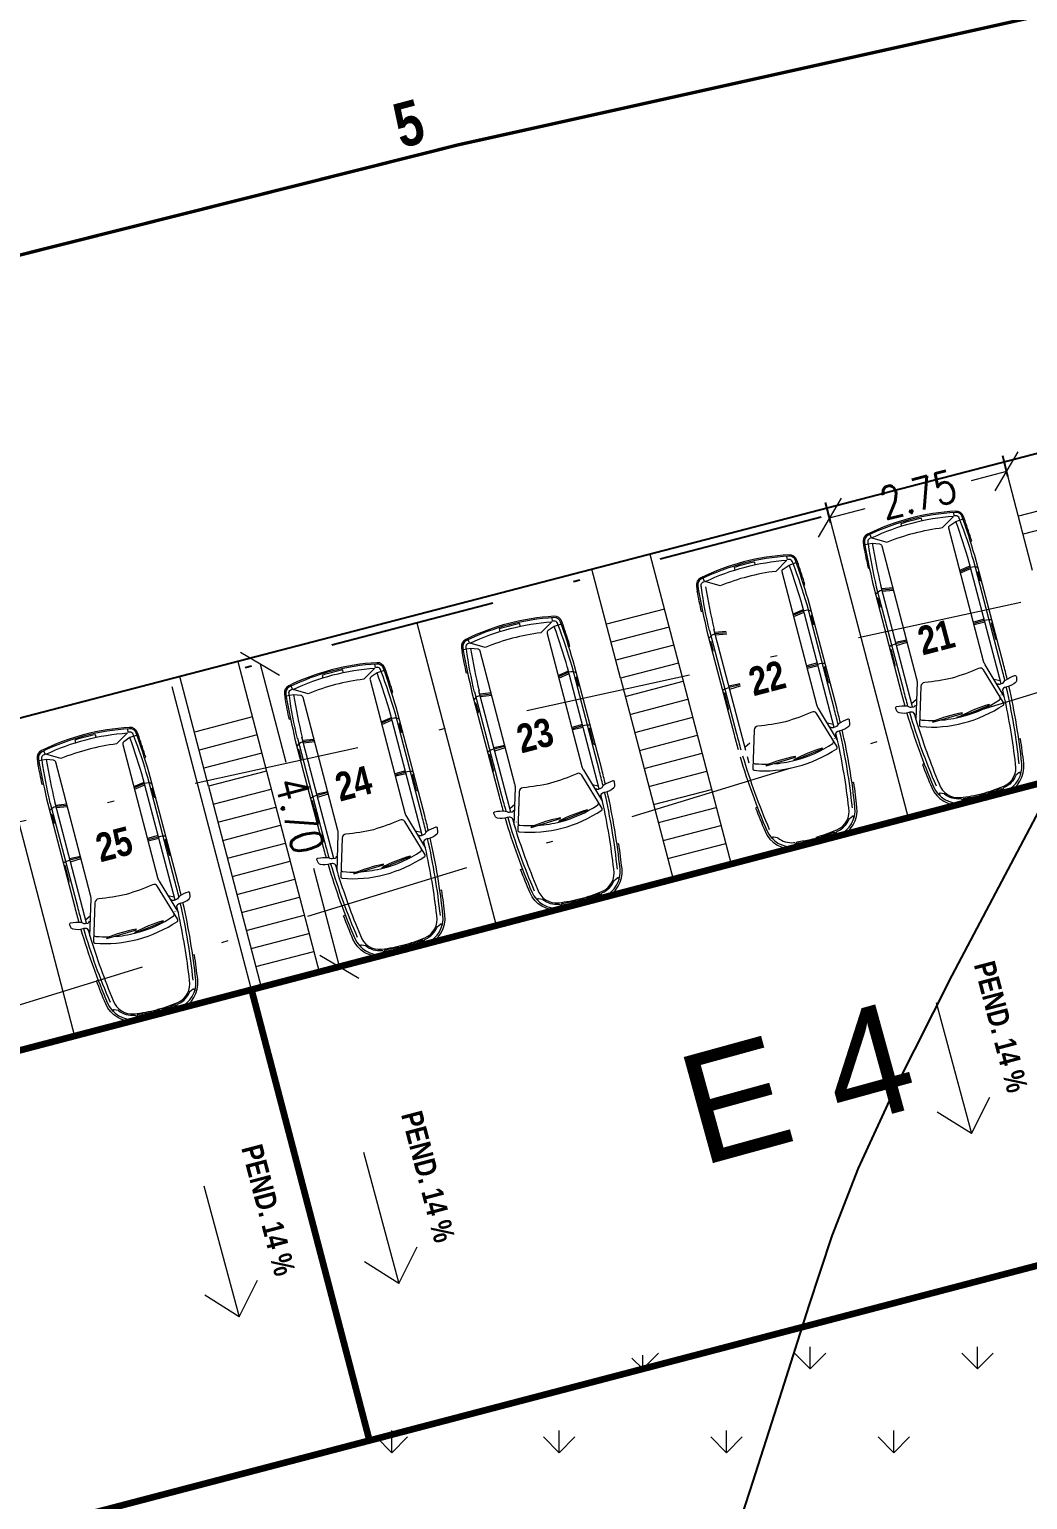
# Model space of a CAD drawing. Header units: metres. Extents: x -899 to -730, y -240 to 6.
# Drawn here: x -829.09 to -814.09, y -170.43 to -148.35 of the extents above; entities that cross this region are included whole.
import ezdxf

# ---------------------------------------------------------------- set-up
doc = ezdxf.new("R2010")
doc.units = ezdxf.units.M
doc.header["$LTSCALE"] = 5
doc.header["$MEASUREMENT"] = 0
doc.linetypes.add('DASHDOT', pattern=[1, 0.5, -0.25, 0, -0.25])
doc.linetypes.add('HIDDEN', pattern=[0.375, 0.25, -0.125])
doc.layers.get('0').update_dxf_attribs({"color": 30})
for name, color, linetype, lineweight in [('A-ANNO-TEXT', 3, 'Continuous', 18), ('A-AREA-PATT', 8, 'Continuous', 18), ('A-FLOR-OVHD', 3, 'HIDDEN', 18), ('U-ANNO-NOTE', 7, 'Continuous', 35), ('U-PARK-MNR', 255, 'Continuous', 13)]:
    doc.layers.add(name, color=color, linetype=linetype, lineweight=lineweight)
doc.layers.add('U-ANNO-DIMS', color=210, linetype='Continuous', lineweight=18, plot=False)
for name, color, linetype in [('U-BLDG', 7, 'Continuous'), ('U-GREN', 60, 'Continuous'), ('U-PROP', 1, 'Continuous'), ('U-STRT', 4, 'Continuous'), ('U-TOPO-CURV', 8, 'Continuous')]:
    doc.layers.add(name, color=color, linetype=linetype)
doc.styles.add('E-ARIAL', font='arial.ttf')
doc.styles.add('E-ROMANS', font='romans.shx', dxfattribs={"width": 0.8})
doc.dimstyles.new('E-0200_TICK_24', dxfattribs={"dimscale": 0.001, "dimtxt": 480, "dimasz": 480, "dimexe": 240, "dimexo": 120, "dimgap": 240, "dimtad": 0, "dimzin": 0, "dimdsep": 46, "dimtxsty": 'E-ROMANS', "dimblk": 'OBLIQUE', "dimcen": 240, "dimclrd": 256, "dimclre": 256, "dimclrt": 256, "dimadec": 0, "dimazin": 0, "dimtfac": 1, "dimtmove": 1, "dimatfit": 3, "dimldrblk": 'OPEN90', "dimfxl": 1, "dimtfill": 1, "dimtolj": 1, "dimtzin": 0, "dimlwd": -1, "dimarcsym": 0})

# ---------------------------------------------------------------- blocks, each defined once
blk = doc.blocks.new('_Oblique')
at = {"color": 0, "linetype": 'ByBlock', "lineweight": -2}
blk.add_line((-0.5, -0.5), (0.5, 0.5), dxfattribs=at)
blk = doc.blocks.new('*D374')
at = {"layer": 'U-ANNO-DIMS', "linetype": 'DASHDOT', "lineweight": -2, "transparency": 16777216}
for p, q in [((-814.381, -155.061), (-814.461, -154.754)), ((-817.041, -155.757), (-817.122, -155.451))]:
    blk.add_line(p, q, dxfattribs=at)
at = {"layer": 'U-ANNO-DIMS', "transparency": 16777216}
for p, q in [((-814.401, -154.986), (-814.932, -155.126)), ((-817.061, -155.683), (-816.529, -155.544))]:
    blk.add_line(p, q, dxfattribs=at)
at = {"layer": 'U-ANNO-DIMS', "linetype": 'DASHDOT', "transparency": 16777216, "xscale": 0.48, "yscale": 0.48, "zscale": 0.48}
for p, rotation in [((-814.401, -154.986), 14.6711937778984), ((-817.061, -155.683), 194.6711937778984)]:
    blk.add_blockref('_Oblique', p, dxfattribs=dict(at, rotation=rotation))
at = {"layer": 'U-ANNO-DIMS', "linetype": 'DASHDOT', "transparency": 16777216, "insert": (-815.731, -155.335), "char_height": 0.48, "attachment_point": 5, "rotation": 14.6712, "style": 'E-ROMANS', "bg_fill": 3, "box_fill_scale": 1.25, "bg_fill_color": 256, "bg_fill_true_color": 13158600, "bg_fill_transparency": 0}
blk.add_mtext('\\A1;2.75', dxfattribs=at)
blk = doc.blocks.new('_Open90')
at = {"color": 0, "linetype": 'ByBlock', "lineweight": -2}
for p, q in [((-0.5, 0.5), (0, 0)), ((0, 0), (-1, 0)), ((0, 0), (-0.5, -0.5))]:
    blk.add_line(p, q, dxfattribs=at)
blk = doc.blocks.new('*D419')
at = {"layer": 'U-ANNO-DIMS', "linetype": 'DASHDOT', "lineweight": -2, "transparency": 16777216}
for p, q in [((-817.188, -155.671), (-825.851, -157.939)), ((-815.998, -160.218), (-824.66, -162.486))]:
    blk.add_line(p, q, dxfattribs=at)
at = {"layer": 'U-ANNO-DIMS', "transparency": 16777216}
for p, q in [((-825.619, -157.879), (-825.232, -159.354)), ((-824.428, -162.425), (-824.814, -160.95))]:
    blk.add_line(p, q, dxfattribs=at)
at = {"layer": 'U-ANNO-DIMS', "linetype": 'DASHDOT', "transparency": 16777216, "xscale": 0.48, "yscale": 0.48, "zscale": 0.48}
for p, rotation in [((-825.619, -157.879), 104.6711937778915), ((-824.428, -162.425), 284.6711937778915)]:
    blk.add_blockref('_Oblique', p, dxfattribs=dict(at, rotation=rotation))
at = {"layer": 'U-ANNO-DIMS', "linetype": 'DASHDOT', "transparency": 16777216, "insert": (-825.023, -160.152), "char_height": 0.48, "attachment_point": 5, "rotation": 284.6712, "style": 'E-ROMANS', "bg_fill": 3, "box_fill_scale": 1.25, "bg_fill_color": 256, "bg_fill_true_color": 13158600, "bg_fill_transparency": 0}
blk.add_mtext('\\A1;4.70', dxfattribs=at)

msp = doc.modelspace()

# ---------------------------------------------------------------- linework, layer by layer
at = {"layer": 'A-ANNO-TEXT', "linetype": 'DASHDOT'}
for p, q in [((-815.459, -162.963, 8.83), (-814.927, -164.932, 8.83)), ((-814.927, -164.932, 8.83), (-814.653, -164.384, 8.83)), ((-814.927, -164.932, 8.83), (-815.443, -164.61, 8.83)), ((-824.066, -165.214, 8.83), (-823.534, -167.183, 8.83)), ((-826.467, -165.716, 8.83), (-825.934, -167.685, 8.83)), ((-823.534, -167.183, 8.83), (-823.259, -166.634, 8.83)), ((-823.534, -167.183, 8.83), (-824.05, -166.86, 8.83)), ((-825.934, -167.685, 8.83), (-825.66, -167.136, 8.83)), ((-825.934, -167.685, 8.83), (-826.451, -167.362, 8.83))]:
    msp.add_line(p, q, dxfattribs=at)
at = {"layer": 'U-ANNO-NOTE'}
msp.add_point((-822.652, -150.083, 8.83), dxfattribs=at)
at = {"layer": 'U-BLDG', "const_width": 0.1, "elevation": 8.83}
msp.add_lwpolyline([(-825.748, -162.771), (-823.976, -169.543), (-842.694, -174.443), (-844.467, -167.672)], close=True, dxfattribs=at)
at = {"layer": 'U-PARK-MNR'}
msp.add_line((-826.394, -159.715, 8.83), (-826.825, -158.067, 8.83), dxfattribs=at)
at = {"layer": 'U-PARK-MNR', "elevation": 8.83}
for points in [[(-814.486, -158.175), (-814.963, -156.353)], [(-815.105, -156.47), (-814.949, -156.404)], [(-815.095, -156.509), (-814.939, -156.443)], [(-814.739, -157.205), (-814.9, -157.252)], [(-814.727, -157.252), (-814.89, -157.289)], [(-814.593, -158.106), (-814.498, -158.127)], [(-829.6, -158.921), (-828.409, -163.468)], [(-827.517, -159.72), (-827.361, -159.654)], [(-826.898, -161.425), (-827.375, -159.602)], [(-827.507, -159.759), (-827.351, -159.693)], [(-828.228, -161.773), (-828.705, -159.95)], [(-828.524, -159.983), (-828.692, -160.002)], [(-828.514, -160.022), (-828.682, -160.041)], [(-827.151, -160.455), (-827.312, -160.502)], [(-827.139, -160.501), (-827.302, -160.539)], [(-828.482, -160.803), (-828.319, -160.765)], [(-828.47, -160.85), (-828.309, -160.803)], [(-827.005, -161.356), (-826.91, -161.377)], [(-828.168, -161.66), (-828.241, -161.725)]]:
    msp.add_lwpolyline(points, dxfattribs=at)
for points in [[(-814.428, -158.127, 0.004782), (-814.488, -157.891), (-814.895, -156.335)], [(-815.1, -156.49), (-814.944, -156.424, -0.193782), (-814.828, -156.432)], [(-814.776, -156.631), (-814.781, -156.632, -0.414214), (-814.8, -156.621), (-814.83, -156.505, -0.414214), (-814.819, -156.487), (-814.814, -156.486)], [(-814.623, -157.216, 0.092017), (-814.733, -157.228), (-814.895, -157.271)], [(-814.613, -157.255), (-814.618, -157.256, 0.414214), (-814.629, -157.275), (-814.571, -157.496, 0.414214), (-814.552, -157.507), (-814.547, -157.506)], [(-815.048, -158.765, 0.081313), (-814.449, -158.495, 0.39897), (-814.444, -158.468), (-814.747, -157.969, 0.386285), (-814.824, -157.946, -0.028833), (-815.218, -158.091, -0.028833), (-815.633, -158.158, 0.386285), (-815.689, -158.216), (-815.709, -158.799, 0.39897), (-815.691, -158.82, 0.085834), (-815.048, -158.765)], [(-814.54, -158.167, 0.386037), (-814.502, -158.182), (-814.465, -158.167, 0.20076), (-814.437, -158.141, -0.179061), (-814.418, -158.12, -0.077882), (-814.281, -158.053, -0.474401), (-814.255, -158.071), (-814.251, -158.114, -0.230944), (-814.266, -158.155, -0.148415), (-814.399, -158.221, 0.073812), (-814.427, -158.231), (-814.434, -158.234, 0.346455), (-814.46, -158.29, -0.000174), (-814.457, -158.305)], [(-814.765, -159.823, 0.035364), (-814.446, -159.714, 0.355184), (-814.267, -159.381, 0.024392), (-814.436, -158.366), (-814.461, -158.27)], [(-814.214, -159.381, 0.030527), (-814.406, -158.223)], [(-815.073, -158.669, 0.086771), (-814.509, -158.415, 0.399668), (-814.501, -158.374)], [(-814.483, -158.345, 0.000015), (-814.483, -158.344)], [(-815.735, -158.672, 0.000015), (-815.735, -158.673)], [(-815.705, -158.69, 0.399668), (-815.678, -158.721, 0.029207), (-815.469, -158.726)], [(-815.41, -158.723, 0.047678), (-815.073, -158.668)], [(-827.437, -158.979), (-827.461, -158.911, 0.33391), (-827.581, -158.831, 0.049233), (-828.259, -158.939, 0.049233), (-828.903, -159.178, 0.33391), (-828.969, -159.306), (-828.957, -159.377)], [(-826.805, -161.353, 0.004497), (-826.861, -161.13), (-827.269, -159.574, 0.008757), (-827.456, -158.985), (-827.48, -158.918, 0.33391), (-827.58, -158.851, 0.049233), (-828.254, -158.959, 0.049233), (-828.894, -159.196, 0.33391), (-828.949, -159.303), (-828.937, -159.373, 0.008757), (-828.811, -159.978), (-828.404, -161.534, 0.004497), (-828.344, -161.756)], [(-828.084, -158.98), (-828.093, -158.941, 0.011619), (-828.249, -158.978, 0.011619), (-828.403, -159.022), (-828.391, -159.06)], [(-827.469, -158.948), (-827.575, -158.985), (-827.665, -159.046, 0.318175), (-827.682, -159.09), (-827.159, -161.087, 0.07261), (-827.136, -161.14), (-826.848, -161.615), (-826.873, -161.519)], [(-827.307, -159.586, 0.024357), (-827.516, -158.964, 0.000346), (-827.526, -158.936, 0.337483), (-827.577, -158.903, 0.001846), (-827.602, -158.905), (-827.608, -158.856)], [(-827.374, -159.605, 0.013486), (-827.575, -158.985)], [(-827.357, -159.286), (-827.338, -159.28, 0.004489), (-827.437, -158.979)], [(-814.737, -159.929, 0.035089), (-814.406, -159.817, 0.333012), (-814.144, -159.372, 0.008677), (-814.193, -159.001), (-814.226, -159.006)], [(-828.772, -159.969, -0.024357), (-828.895, -159.325, -0.000346), (-828.9, -159.296, -0.337483), (-828.872, -159.242, -0.001846), (-828.849, -159.231), (-828.867, -159.185)], [(-828.875, -159.684), (-828.895, -159.688, -0.004489), (-828.957, -159.377)], [(-828.203, -161.868), (-828.178, -161.964), (-828.159, -161.408, 0.07261), (-828.166, -161.351), (-828.689, -159.353, 0.318175), (-828.724, -159.324), (-828.833, -159.315), (-828.944, -159.334)], [(-828.833, -159.315, 0.013486), (-828.704, -159.954)], [(-815.636, -159.375), (-815.667, -159.387, 0.008677), (-815.527, -159.734, 0.333012), (-815.081, -159.994, 0.035089), (-814.737, -159.929)], [(-827.24, -159.682, 0.193782), (-827.356, -159.673), (-827.512, -159.739)], [(-826.84, -161.377, 0.004782), (-826.9, -161.14), (-827.307, -159.584)], [(-814.189, -159.537), (-814.198, -159.513, 0.526865), (-814.214, -159.508), (-814.261, -159.549, 0.121962), (-814.263, -159.553, -0.204341), (-814.438, -159.733, -0.001094), (-814.448, -159.737), (-814.469, -159.81)], [(-827.189, -159.88), (-827.193, -159.882, -0.414214), (-827.212, -159.871), (-827.242, -159.755, -0.414214), (-827.231, -159.736), (-827.226, -159.735)], [(-815.03, -159.957), (-815.084, -159.903, -0.001094), (-815.094, -159.905, -0.204341), (-815.335, -159.833, 0.121962), (-815.339, -159.831), (-815.399, -159.819, 0.526865), (-815.411, -159.83), (-815.407, -159.856)], [(-815.052, -159.913, 0.025368), (-814.81, -159.869)], [(-815.041, -159.924, 0.026405), (-814.789, -159.876)], [(-815.031, -159.935, 0.027374), (-814.768, -159.883)], [(-814.751, -159.879), (-814.809, -159.859, -0.74325), (-814.808, -159.849), (-814.762, -159.837)], [(-814.75, -159.879), (-814.709, -159.833, 0.74325), (-814.714, -159.825), (-814.761, -159.837)], [(-814.732, -159.874, 0.027374), (-814.479, -159.79)], [(-814.718, -159.857, 0.026405), (-814.474, -159.776)], [(-814.703, -159.841, 0.025368), (-814.471, -159.761)], [(-828.519, -160.003), (-828.687, -160.021, 0.193782), (-828.783, -160.086)], [(-828.773, -159.968), (-828.365, -161.524, 0.004782), (-828.301, -161.759)], [(-828.731, -160.284), (-828.726, -160.283, 0.414214), (-828.716, -160.265), (-828.746, -160.149, 0.414214), (-828.764, -160.138), (-828.769, -160.139)], [(-827.035, -160.466, 0.092017), (-827.145, -160.478), (-827.307, -160.52)], [(-826.959, -160.755), (-826.964, -160.756, -0.414214), (-826.983, -160.746), (-827.041, -160.524, -0.414214), (-827.03, -160.506), (-827.025, -160.505)], [(-828.314, -160.784), (-828.476, -160.826, 0.092017), (-828.578, -160.87)], [(-828.502, -161.159), (-828.497, -161.158, 0.414214), (-828.487, -161.139), (-828.545, -160.918, 0.414214), (-828.563, -160.907), (-828.568, -160.909)], [(-827.461, -162.015, 0.081313), (-826.861, -161.745, 0.39897), (-826.856, -161.718), (-827.159, -161.219, 0.386285), (-827.236, -161.196, -0.028833), (-827.631, -161.34, -0.028833), (-828.045, -161.408, 0.386285), (-828.101, -161.466), (-828.121, -162.049, 0.39897), (-828.103, -162.07, 0.085834), (-827.46, -162.015)], [(-826.83, -161.37, 0.179061), (-826.85, -161.39, -0.20076), (-826.877, -161.417), (-826.914, -161.431, -0.386037), (-826.952, -161.417)], [(-826.626, -162.63, 0.030527), (-826.818, -161.472, 0.148415), (-826.685, -161.406, 0.230944), (-826.67, -161.365), (-826.674, -161.322, 0.474401), (-826.7, -161.304, 0.077882), (-826.837, -161.371)], [(-828.313, -161.865, 0.030512), (-827.911, -162.972, 0.333012), (-827.496, -163.213, 0.035089), (-827.157, -163.15, 0.035089), (-826.829, -163.039, 0.333012), (-826.586, -162.625, 0.030512), (-826.779, -161.463)], [(-827.485, -161.918, 0.086771), (-826.921, -161.664, 0.399668), (-826.913, -161.624)], [(-827.177, -163.072, 0.035364), (-826.858, -162.964, 0.355184), (-826.68, -162.63, 0.024392), (-826.848, -161.615)], [(-826.895, -161.595, 0.000015), (-826.895, -161.594)], [(-826.811, -161.471, 0.073812), (-826.839, -161.48), (-826.846, -161.484, 0.346455), (-826.872, -161.54, -0.000174), (-826.869, -161.554)], [(-828.189, -161.9, -0.000174), (-828.194, -161.886, 0.346455), (-828.244, -161.85), (-828.252, -161.85, 0.073812), (-828.281, -161.856, -0.148415), (-828.429, -161.863, -0.230944), (-828.463, -161.835), (-828.48, -161.795, -0.474401), (-828.466, -161.767, -0.077882), (-828.314, -161.758, -0.179061), (-828.287, -161.766, 0.20076), (-828.25, -161.776), (-828.21, -161.77, 0.386037), (-828.185, -161.739)], [(-828.274, -161.854, 0.030527), (-827.874, -162.957)], [(-828.178, -161.964, 0.024392), (-827.827, -162.931, 0.355184), (-827.508, -163.134, 0.035364), (-827.177, -163.072)], [(-828.147, -161.921, 0.000015), (-828.147, -161.923)], [(-828.117, -161.939, 0.399668), (-828.09, -161.97, 0.029207), (-827.881, -161.976)], [(-827.822, -161.973, 0.047678), (-827.485, -161.918)], [(-827.149, -163.179, 0.035089), (-826.818, -163.066, 0.333012), (-826.557, -162.622, 0.008677), (-826.605, -162.25), (-826.638, -162.255)], [(-827.149, -163.179, -0.035089), (-827.493, -163.243, -0.333012), (-827.939, -162.984, -0.008677), (-828.079, -162.636), (-828.048, -162.624)], [(-826.881, -163.06), (-826.86, -162.986, 0.001094), (-826.85, -162.982, 0.204341), (-826.675, -162.802, -0.121962), (-826.673, -162.798), (-826.626, -162.758, -0.526865), (-826.61, -162.762), (-826.601, -162.787)], [(-827.819, -163.106), (-827.823, -163.08, -0.526865), (-827.811, -163.068), (-827.751, -163.081, -0.121962), (-827.747, -163.083, 0.204341), (-827.506, -163.154, 0.001094), (-827.496, -163.153), (-827.442, -163.206)], [(-827.464, -163.163, 0.025368), (-827.223, -163.118)], [(-827.453, -163.174, 0.026405), (-827.201, -163.126)], [(-827.443, -163.184, 0.027374), (-827.18, -163.133)], [(-827.163, -163.128), (-827.221, -163.109, -0.74325), (-827.22, -163.099), (-827.174, -163.087)], [(-827.162, -163.128), (-827.121, -163.083, 0.74325), (-827.126, -163.074), (-827.173, -163.087)], [(-827.144, -163.123, 0.027374), (-826.891, -163.04)], [(-827.13, -163.107, 0.026405), (-826.886, -163.025)], [(-827.115, -163.09, 0.025368), (-826.883, -163.011)]]:
    msp.add_lwpolyline(points, format="xyb", dxfattribs=at)
for points in [[(-815.095, -158.662), (-815.092, -158.671), (-814.661, -158.495), (-814.665, -158.487, 0.051752)], [(-815.515, -158.745), (-815.512, -158.754), (-815.066, -158.62), (-815.069, -158.611, 0.051752)], [(-828.837, -159.234, -0.046663), (-828.239, -159.017, -0.046663), (-827.611, -158.914), (-827.776, -159.08, 0.033192), (-828.201, -159.162, 0.033192), (-828.612, -159.299)], [(-815.045, -159.898, 0.021214), (-814.844, -159.862, -0.138742), (-814.827, -159.863), (-814.748, -159.89, -0.02729), (-815.01, -159.944, -0.236715), (-815.027, -159.938), (-815.05, -159.915, -0.621128)], [(-814.484, -159.752, -0.021214), (-814.677, -159.819, 0.138742), (-814.691, -159.827), (-814.747, -159.89, 0.02729), (-814.492, -159.808, 0.236715), (-814.48, -159.795), (-814.471, -159.764, 0.621128)], [(-827.927, -161.994), (-827.924, -162.003), (-827.478, -161.87), (-827.481, -161.861, 0.051752)], [(-827.507, -161.912), (-827.504, -161.92), (-827.073, -161.745), (-827.077, -161.736, 0.051752)], [(-827.256, -163.112, -0.021214), (-827.457, -163.148, 0.621128), (-827.462, -163.165), (-827.439, -163.188, 0.236715), (-827.422, -163.194, 0.02729), (-827.16, -163.14), (-827.239, -163.113, 0.138742)], [(-826.892, -163.045), (-826.883, -163.013, 0.621128), (-826.896, -163.001, -0.021214), (-827.089, -163.068, 0.138742), (-827.103, -163.077), (-827.159, -163.14, 0.02729), (-826.904, -163.058, 0.236715)]]:
    msp.add_lwpolyline(points, format="xyb", close=True, dxfattribs=at)

# ---------------------------------------------------------------- texts
at = {"layer": 'A-ANNO-TEXT', "style": 'E-ARIAL'}
msp.add_text('E 4', height=1.6522, rotation=15.3605, dxfattribs=at).set_placement((-818.998, -165.426))
at = {"layer": 'A-ANNO-TEXT', "linetype": 'DASHDOT', "char_height": 0.32102, "width": 4.69283, "attachment_point": 1, "rotation": 284.7116, "style": 'E-ROMANS'}
for insert in [(-814.586, -162.313, 8.83), (-823.193, -164.564, 8.83), (-825.594, -165.066, 8.83)]:
    msp.add_mtext('{\\fArial|b1|i0|c0|p34;PEND. 14 %}', dxfattribs=dict(at, insert=insert))
at = {"layer": 'U-ANNO-NOTE', "attachment_point": 1, "rotation": 14.7116, "style": 'E-ROMANS'}
for s, insert, char_height, width in [('{\\fArial|b1|i0|c0|p34;5}', (-823.672, -149.489, 757.568), 0.66773, 0.75466), ('{\\fArial|b1|i0|c0|p34;21}', (-815.772, -157.337, 581.251), 0.42803, 0.48375), ('{\\fArial|b1|i0|c0|p34;25}', (-828.125, -160.445, 387.5), 0.42803, 0.48375)]:
    msp.add_mtext(s, dxfattribs=dict(at, insert=insert, char_height=char_height, width=width))

# ---------------------------------------------------------------- dimensions: what is measured, and where the dimension line sits
at = {"layer": 'U-ANNO-DIMS', "linetype": 'DASHDOT'}
dim = msp.add_aligned_dim(p1=(-814.351, -155.177, 8.83), p2=(-817.011, -155.873, 8.83), distance=-0.197, dimstyle='E-0200_TICK_24', dxfattribs=at)
dim.commit()
dim.dimension.update_dxf_attribs({"geometry": '*D374', "text_midpoint": (-815.731, -155.335)})

# ---------------------------------------------------------------- next in the draw order: linework, layer by layer
at = {"layer": 'U-PARK-MNR'}
msp.add_line((-814.011, -156.473, 8.83), (-814.438, -154.844, 8.83), dxfattribs=at)
at = {"layer": 'U-PARK-MNR', "elevation": 8.83}
for points in [[(-813.353, -155.432), (-814.224, -155.66)], [(-813.282, -155.703), (-814.153, -155.931)]]:
    msp.add_lwpolyline(points, dxfattribs=at)
for points in [[(-814.895, -156.336, 0.024357), (-815.104, -155.715, 0.000346), (-815.114, -155.687, 0.337483), (-815.165, -155.653, 0.001846), (-815.19, -155.655), (-815.196, -155.606)], [(-814.436, -158.366), (-814.724, -157.891, -0.07261), (-814.747, -157.838), (-815.27, -155.84, -0.318175), (-815.253, -155.797), (-815.163, -155.736), (-815.057, -155.698)], [(-814.962, -156.356, 0.013486), (-815.163, -155.736)], [(-814.945, -156.037), (-814.926, -156.031, 0.004489), (-815.025, -155.729)]]:
    msp.add_lwpolyline(points, format="xyb", dxfattribs=at)

# ---------------------------------------------------------------- next in the draw order: dimensions: what is measured, and where the dimension line sits
at = {"layer": 'U-ANNO-DIMS', "linetype": 'DASHDOT'}
dim = msp.add_aligned_dim(p1=(-815.881, -160.188, 8.83), p2=(-817.072, -155.641, 8.83), distance=8.835, dimstyle='E-0200_TICK_24', dxfattribs=at)
dim.commit()
dim.dimension.update_dxf_attribs({"geometry": '*D419', "text_midpoint": (-825.023, -160.152)})

# ---------------------------------------------------------------- next in the draw order: hatches: boundary and pattern name
at = {"layer": 'A-AREA-PATT', "linetype": 'DASHDOT'}
h = msp.add_hatch(dxfattribs=at)
h.set_pattern_fill('GRASS', color=256, scale=0.07, style=0)
h.set_pattern_definition([(90, (-133.418, 0), (-1.257235, 1.257235), [0.333375, -2.181095]), (45, (-133.418, 0), (-1.257236, 1.257236), [0.333375, -1.444625]), (135, (-133.418, 0), (-1.257236, -1.257236), [0.333375, -1.444625])])
edge = h.paths.add_edge_path()
edge.add_line((-752.312, -173.159), (-752.517, -173.21))
edge.add_line((-752.517, -173.21), (-757.708, -152.193))
edge.add_line((-757.708, -152.193), (-802.73, -163.774))
edge.add_line((-802.73, -163.774), (-805.665, -152.562))
edge.add_line((-805.665, -152.562), (-808.244, -153.233))
edge.add_line((-808.244, -153.233), (-805.308, -164.449))
edge.add_line((-805.308, -164.449), (-831.621, -171.338))
edge.add_line((-831.621, -171.338), (-825.452, -194.9))
edge.add_line((-825.452, -194.9), (-799.139, -188.011))
edge.add_line((-799.139, -188.011), (-796.191, -199.272))
edge.add_line((-796.191, -199.272), (-793.772, -198.638))
edge.add_line((-793.772, -198.638), (-796.735, -187.32))
edge.add_line((-796.735, -187.32), (-751.702, -175.53))
edge.add_line((-751.702, -175.53), (-752.313, -173.157))

# ---------------------------------------------------------------- next in the draw order: linework, layer by layer
at = {"layer": 'A-FLOR-OVHD', "linetype": 'DASHDOT'}
for p, q in [((-749.381, -138.506, 8.83), (-844.468, -167.672, 8.83)), ((-846.519, -164.04, 8.83), (-748.295, -142.493, 8.83))]:
    msp.add_line(p, q, dxfattribs=at)
at = {"layer": 'U-BLDG', "const_width": 0.1, "elevation": 8.83}
msp.add_lwpolyline([(-807.03, -157.87), (-805.258, -164.642), (-823.976, -169.543), (-825.749, -162.771)], close=True, dxfattribs=at)
at = {"layer": 'U-GREN', "ltscale": 15, "elevation": 8.83}
msp.add_lwpolyline([(-752.323, -173.162), (-752.517, -173.21), (-757.338, -154.47), (-757.145, -154.42), (-757.725, -152.198), (-802.693, -163.971), (-805.665, -152.562), (-808.244, -153.233), (-805.258, -164.642), (-831.458, -171.502), (-830.878, -173.762), (-830.684, -173.712), (-825.885, -192.457), (-826.078, -192.507), (-825.452, -194.9), (-799.139, -188.011), (-796.198, -199.244), (-793.78, -198.61), (-796.735, -187.32), (-751.702, -175.53), (-752.323, -173.162)], dxfattribs=at)
at = {"layer": 'U-PARK-MNR'}
for p, q in [((-819.761, -156.229, 8.83), (-819.332, -157.866, 8.83)), ((-820.203, -158.094, 8.83), (-820.632, -156.456, 8.83)), ((-825.954, -157.84, 8.83), (-825.523, -159.487, 8.83)), ((-819.332, -157.866, 8.83), (-820.203, -158.094, 8.83)), ((-819.332, -157.866, 8.83), (-818.542, -160.884, 8.83)), ((-825.523, -159.487, 8.83), (-826.394, -159.715, 8.83))]:
    msp.add_line(p, q, dxfattribs=at)
at = {"layer": 'U-PARK-MNR', "elevation": 8.83}
for points in [[(-817.072, -155.641), (-815.881, -160.188)], [(-815.816, -158.523), (-816.293, -156.701)], [(-816.112, -156.734), (-816.28, -156.752)], [(-816.102, -156.773), (-816.27, -156.791)], [(-816.991, -158.831), (-817.469, -157.009)], [(-819.545, -157.053), (-820.415, -157.281)], [(-817.61, -157.126), (-817.455, -157.06)], [(-817.6, -157.165), (-817.445, -157.099)], [(-823.263, -157.262), (-822.073, -161.809)], [(-819.474, -157.324), (-820.344, -157.552)], [(-818.321, -159.179), (-818.799, -157.357)], [(-818.617, -157.39), (-818.785, -157.408)], [(-818.607, -157.429), (-818.775, -157.447)], [(-819.403, -157.595), (-820.274, -157.823)], [(-816.07, -157.553), (-815.907, -157.516)], [(-816.058, -157.6), (-815.897, -157.553)], [(-817.245, -157.861), (-817.406, -157.908)], [(-821.141, -158.051), (-820.986, -157.984)], [(-821.131, -158.09), (-820.976, -158.024)], [(-820.522, -159.756), (-821, -157.933)], [(-820.203, -158.094), (-819.412, -161.112)], [(-817.233, -157.908), (-817.396, -157.945)], [(-825.546, -163.545), (-825.673, -163.061), (-826.939, -158.224)], [(-821.852, -160.104), (-822.33, -158.281)], [(-822.148, -158.314), (-822.316, -158.333)], [(-820.132, -158.365), (-819.261, -158.137)], [(-818.576, -158.209), (-818.413, -158.172)], [(-818.563, -158.256), (-818.403, -158.209)], [(-822.138, -158.353), (-822.306, -158.372)], [(-820.061, -158.636), (-819.19, -158.408)], [(-815.756, -158.411), (-815.829, -158.475)], [(-825.736, -158.674), (-826.607, -158.902)], [(-823.802, -158.747), (-823.646, -158.681)], [(-823.791, -158.786), (-823.636, -158.72)], [(-823.183, -160.452), (-823.66, -158.63)], [(-819.99, -158.907), (-819.119, -158.679)], [(-817.099, -158.762), (-817.004, -158.783)], [(-825.665, -158.945), (-826.536, -159.173)], [(-824.513, -160.8), (-824.99, -158.978)], [(-820.776, -158.786), (-820.937, -158.833)], [(-820.764, -158.832), (-820.927, -158.87)], [(-819.919, -159.177), (-819.048, -158.95)], [(-816.941, -159.022), (-816.966, -158.926)], [(-825.594, -159.216), (-826.465, -159.444)], [(-824.809, -159.011), (-824.977, -159.029)], [(-824.799, -159.05), (-824.967, -159.068)], [(-822.107, -159.134), (-821.944, -159.096)], [(-822.094, -159.181), (-821.934, -159.134)], [(-819.848, -159.448), (-818.977, -159.22)], [(-818.262, -159.067), (-818.334, -159.131)], [(-818.272, -159.37), (-818.297, -159.274)], [(-825.523, -159.487), (-824.733, -162.505)], [(-823.436, -159.482), (-823.597, -159.529)], [(-823.424, -159.529), (-823.587, -159.566)], [(-819.777, -159.719), (-818.906, -159.491)], [(-826.394, -159.715), (-825.604, -162.733)], [(-826.323, -159.986), (-825.452, -159.758)], [(-824.767, -159.83), (-824.604, -159.793)], [(-824.755, -159.877), (-824.594, -159.83)], [(-820.63, -159.687), (-820.535, -159.707)], [(-819.706, -159.99), (-818.836, -159.762)], [(-826.252, -160.257), (-825.381, -160.029)], [(-821.793, -159.991), (-821.865, -160.056)], [(-819.635, -160.261), (-818.765, -160.033)], [(-826.181, -160.528), (-825.311, -160.3)], [(-819.564, -160.532), (-818.694, -160.304)], [(-823.29, -160.383), (-823.195, -160.404)], [(-826.11, -160.798), (-825.24, -160.57)], [(-819.493, -160.803), (-818.623, -160.575)], [(-826.039, -161.069), (-825.169, -160.841)], [(-819.423, -161.074), (-818.552, -160.846)], [(-825.968, -161.34), (-825.098, -161.112)], [(-825.898, -161.611), (-825.027, -161.383)], [(-825.827, -161.882), (-824.956, -161.654)], [(-825.756, -162.153), (-824.885, -161.925)], [(-825.685, -162.424), (-824.814, -162.196)], [(-825.614, -162.694), (-824.743, -162.467)]]:
    msp.add_lwpolyline(points, dxfattribs=at)
for points in [[(-815.025, -155.729), (-815.049, -155.662, 0.33391), (-815.169, -155.582, 0.049233), (-815.847, -155.69, 0.049233), (-816.491, -155.928, 0.33391), (-816.557, -156.056), (-816.545, -156.127)], [(-814.393, -158.104, 0.004497), (-814.449, -157.881), (-814.857, -156.325, 0.008757), (-815.044, -155.736), (-815.068, -155.668, 0.33391), (-815.168, -155.602, 0.049233), (-815.842, -155.709, 0.049233), (-816.482, -155.946, 0.33391), (-816.537, -156.053), (-816.525, -156.124, 0.008757), (-816.399, -156.729), (-815.992, -158.285, 0.004497), (-815.932, -158.507)], [(-815.672, -155.731), (-815.681, -155.691, 0.011619), (-815.837, -155.728, 0.011619), (-815.991, -155.773), (-815.979, -155.811)], [(-816.545, -156.127, 0.004489), (-816.483, -156.438), (-816.463, -156.434)], [(-816.532, -156.084), (-816.421, -156.065), (-816.312, -156.074, -0.318175), (-816.277, -156.104), (-815.754, -158.101, -0.07261), (-815.747, -158.159), (-815.766, -158.714)], [(-816.455, -155.936), (-816.437, -155.982, 0.001846), (-816.46, -155.992, 0.337483), (-816.488, -156.046, 0.000346), (-816.483, -156.076, 0.024357), (-816.36, -156.72)], [(-816.421, -156.065, 0.013486), (-816.292, -156.704)], [(-817.53, -156.385), (-817.554, -156.318, 0.33391), (-817.675, -156.238, 0.049233), (-818.353, -156.346, 0.049233), (-818.997, -156.584, 0.33391), (-819.062, -156.712), (-819.05, -156.783)], [(-816.899, -158.76, 0.004497), (-816.955, -158.537), (-817.362, -156.981, 0.008757), (-817.549, -156.392), (-817.573, -156.324, 0.33391), (-817.673, -156.258, 0.049233), (-818.348, -156.365, 0.049233), (-818.988, -156.602, 0.33391), (-819.043, -156.709), (-819.031, -156.78, 0.008757), (-818.905, -157.385), (-818.498, -158.94, 0.004497), (-818.437, -159.163)], [(-818.178, -156.387), (-818.186, -156.347, 0.011619), (-818.343, -156.384, 0.011619), (-818.497, -156.429), (-818.485, -156.467)], [(-817.401, -156.992, 0.024357), (-817.61, -156.371, 0.000346), (-817.62, -156.343, 0.337483), (-817.67, -156.309, 0.001846), (-817.696, -156.311), (-817.702, -156.262)], [(-817.271, -160.479, 0.035364), (-816.952, -160.37, 0.355184), (-816.773, -160.037, 0.024392), (-816.941, -159.022), (-817.23, -158.547, -0.07261), (-817.252, -158.494), (-817.775, -156.496, -0.318175), (-817.759, -156.453), (-817.668, -156.392), (-817.563, -156.354)], [(-817.468, -157.012, 0.013486), (-817.668, -156.392)], [(-817.451, -156.693), (-817.432, -156.687, 0.004489), (-817.53, -156.385)], [(-818.969, -157.09), (-818.988, -157.094, -0.004489), (-819.05, -156.783)], [(-818.866, -157.376, -0.024357), (-818.988, -156.732, -0.000346), (-818.993, -156.702, -0.337483), (-818.965, -156.648, -0.001846), (-818.942, -156.638), (-818.961, -156.592)], [(-818.927, -156.721, 0.013486), (-818.798, -157.36)], [(-816.107, -156.753), (-816.275, -156.772, 0.193782), (-816.371, -156.836)], [(-816.361, -156.719), (-815.953, -158.274, 0.004782), (-815.889, -158.51)], [(-816.934, -158.783, 0.004782), (-816.994, -158.547), (-817.401, -156.991)], [(-816.319, -157.035), (-816.314, -157.033, 0.414214), (-816.304, -157.015), (-816.334, -156.899, 0.414214), (-816.352, -156.888), (-816.357, -156.89)], [(-821.061, -157.31), (-821.085, -157.242, 0.33391), (-821.206, -157.162, 0.049233), (-821.884, -157.27, 0.049233), (-822.528, -157.509, 0.33391), (-822.593, -157.637), (-822.581, -157.707)], [(-820.43, -159.684, 0.004497), (-820.486, -159.461), (-820.893, -157.905, 0.008757), (-821.08, -157.316), (-821.104, -157.249, 0.33391), (-821.204, -157.182, 0.049233), (-821.879, -157.29, 0.049233), (-822.519, -157.526, 0.33391), (-822.574, -157.633), (-822.562, -157.704, 0.008757), (-822.436, -158.309), (-822.029, -159.865, 0.004497), (-821.968, -160.087)], [(-820.932, -157.916, 0.024357), (-821.141, -157.295, 0.000346), (-821.151, -157.267, 0.337483), (-821.201, -157.234, 0.001846), (-821.227, -157.236), (-821.233, -157.186)], [(-817.334, -157.088, 0.193782), (-817.45, -157.08), (-817.605, -157.146)], [(-817.282, -157.287), (-817.287, -157.288, -0.414214), (-817.305, -157.277), (-817.336, -157.161, -0.414214), (-817.325, -157.143), (-817.32, -157.142)], [(-821.709, -157.311), (-821.717, -157.272, 0.011619), (-821.874, -157.309, 0.011619), (-822.028, -157.353), (-822.016, -157.391)], [(-821.094, -157.279), (-821.199, -157.316), (-821.29, -157.377, 0.318175), (-821.306, -157.421), (-820.783, -159.418, 0.07261), (-820.761, -159.471), (-820.472, -159.946), (-820.497, -159.85)], [(-820.999, -157.936, 0.013486), (-821.199, -157.316)], [(-820.982, -157.617), (-820.963, -157.611, 0.004489), (-821.061, -157.31)], [(-818.612, -157.409), (-818.78, -157.428, 0.193782), (-818.877, -157.492)], [(-818.866, -157.375), (-818.459, -158.93, 0.004782), (-818.395, -159.166)], [(-821.828, -160.198), (-821.803, -160.294), (-821.784, -159.739, 0.07261), (-821.79, -159.682), (-822.313, -157.684, 0.318175), (-822.349, -157.655), (-822.458, -157.645), (-822.568, -157.665)], [(-822.397, -158.3, -0.024357), (-822.519, -157.656, -0.000346), (-822.524, -157.627, -0.337483), (-822.496, -157.573, -0.001846), (-822.473, -157.562), (-822.492, -157.516)], [(-822.458, -157.645, 0.013486), (-822.329, -158.284)], [(-818.825, -157.691), (-818.82, -157.689, 0.414214), (-818.809, -157.671), (-818.84, -157.555, 0.414214), (-818.858, -157.544), (-818.863, -157.546)], [(-815.902, -157.534), (-816.064, -157.577, 0.092017), (-816.166, -157.62)], [(-816.09, -157.909), (-816.085, -157.908, 0.414214), (-816.075, -157.89), (-816.133, -157.669, 0.414214), (-816.151, -157.658), (-816.156, -157.659)], [(-823.722, -158.006), (-823.746, -157.939, 0.33391), (-823.866, -157.859, 0.049233), (-824.544, -157.967, 0.049233), (-825.188, -158.205, 0.33391), (-825.254, -158.333), (-825.242, -158.404)], [(-823.09, -160.381, 0.004497), (-823.146, -160.158), (-823.554, -158.602, 0.008757), (-823.741, -158.013), (-823.765, -157.945, 0.33391), (-823.865, -157.879, 0.049233), (-824.539, -157.986, 0.049233), (-825.179, -158.223, 0.33391), (-825.234, -158.33), (-825.222, -158.401, 0.008757), (-825.096, -159.006), (-824.689, -160.561, 0.004497), (-824.629, -160.784)], [(-823.592, -158.613, 0.024357), (-823.801, -157.992, 0.000346), (-823.811, -157.963, 0.337483), (-823.862, -157.93, 0.001846), (-823.887, -157.932), (-823.893, -157.883)], [(-822.5, -158.015), (-822.519, -158.019, -0.004489), (-822.581, -157.708)], [(-817.129, -157.872, 0.092017), (-817.239, -157.884), (-817.401, -157.927)], [(-824.369, -158.007), (-824.378, -157.968, 0.011619), (-824.534, -158.005, 0.011619), (-824.688, -158.05), (-824.676, -158.088)], [(-823.754, -157.975), (-823.86, -158.013), (-823.95, -158.074, 0.318175), (-823.967, -158.117), (-823.444, -160.115, 0.07261), (-823.421, -160.168), (-823.133, -160.643), (-823.158, -160.547)], [(-823.659, -158.633, 0.013486), (-823.86, -158.013)], [(-823.642, -158.314), (-823.623, -158.308, 0.004489), (-823.722, -158.006)], [(-820.865, -158.013, 0.193782), (-820.981, -158.004), (-821.136, -158.07)], [(-820.465, -159.708, 0.004782), (-820.525, -159.471), (-820.932, -157.915)], [(-820.813, -158.211), (-820.818, -158.212, -0.414214), (-820.836, -158.202), (-820.867, -158.086, -0.414214), (-820.856, -158.067), (-820.851, -158.066)], [(-817.053, -158.162), (-817.058, -158.163, -0.414214), (-817.076, -158.152), (-817.134, -157.931, -0.414214), (-817.123, -157.912), (-817.119, -157.911)], [(-825.057, -158.997, -0.024357), (-825.18, -158.353, -0.000346), (-825.185, -158.323, -0.337483), (-825.157, -158.269, -0.001846), (-825.134, -158.259), (-825.152, -158.213)], [(-822.143, -158.334), (-822.311, -158.352, 0.193782), (-822.408, -158.416)], [(-822.397, -158.299), (-821.99, -159.855, 0.004782), (-821.926, -160.09)], [(-818.408, -158.19), (-818.57, -158.233, 0.092017), (-818.672, -158.276)], [(-818.596, -158.565), (-818.591, -158.564, 0.414214), (-818.58, -158.546), (-818.638, -158.324, 0.414214), (-818.657, -158.314), (-818.661, -158.315)], [(-815.901, -158.615, 0.030512), (-815.499, -159.723, 0.333012), (-815.084, -159.964, 0.035089), (-814.745, -159.9, 0.035089), (-814.417, -159.789, 0.333012), (-814.174, -159.376, 0.030512), (-814.367, -158.214)], [(-825.16, -158.711), (-825.18, -158.715, -0.004489), (-825.242, -158.404)], [(-824.488, -160.895), (-824.463, -160.991), (-824.444, -160.436, 0.07261), (-824.451, -160.378), (-824.974, -158.381, 0.318175), (-825.009, -158.351), (-825.118, -158.342), (-825.229, -158.361)], [(-825.118, -158.342, 0.013486), (-824.989, -158.981)], [(-822.356, -158.615), (-822.351, -158.614, 0.414214), (-822.34, -158.595), (-822.371, -158.479, 0.414214), (-822.389, -158.469), (-822.394, -158.47)], [(-815.777, -158.65, -0.000174), (-815.782, -158.636, 0.346455), (-815.832, -158.6), (-815.84, -158.601, 0.073812), (-815.869, -158.606, -0.148415), (-816.017, -158.613, -0.230944), (-816.051, -158.585), (-816.068, -158.545, -0.474401), (-816.054, -158.518, -0.077882), (-815.902, -158.509, -0.179061), (-815.875, -158.517, 0.20076), (-815.838, -158.527), (-815.798, -158.521, 0.386037), (-815.773, -158.49)], [(-823.525, -158.709, 0.193782), (-823.641, -158.7), (-823.797, -158.767)], [(-823.125, -160.404, 0.004782), (-823.185, -160.168), (-823.592, -158.612)], [(-823.473, -158.908), (-823.478, -158.909, -0.414214), (-823.497, -158.898), (-823.527, -158.782, -0.414214), (-823.516, -158.764), (-823.511, -158.763)], [(-817.554, -159.421, 0.081313), (-816.955, -159.151, 0.39897), (-816.949, -159.124), (-817.252, -158.625, 0.386285), (-817.33, -158.602, -0.028833), (-817.724, -158.747, -0.028833), (-818.139, -158.814, 0.386285), (-818.195, -158.872), (-818.215, -159.455, 0.39897), (-818.196, -159.476, 0.085834), (-817.553, -159.421)], [(-816.963, -158.961, 0.000174), (-816.966, -158.946, -0.346455), (-816.94, -158.89), (-816.932, -158.886, -0.073812), (-816.904, -158.877, 0.148415), (-816.772, -158.811, 0.230944), (-816.756, -158.77), (-816.761, -158.727, 0.474401), (-816.786, -158.709, 0.077882), (-816.923, -158.776, 0.179061), (-816.943, -158.797, -0.20076), (-816.971, -158.823), (-817.008, -158.838, -0.386037), (-817.046, -158.823)], [(-815.862, -158.604, 0.030527), (-815.462, -159.707)], [(-815.791, -158.618), (-815.766, -158.714, 0.024392), (-815.415, -159.681, 0.355184), (-815.096, -159.885, 0.035364), (-814.765, -159.823)], [(-825.058, -158.995), (-824.65, -160.551, 0.004782), (-824.586, -160.787)], [(-820.66, -158.797, 0.092017), (-820.77, -158.809), (-820.932, -158.851)], [(-820.584, -159.086), (-820.589, -159.087, -0.414214), (-820.607, -159.077), (-820.665, -158.855, -0.414214), (-820.654, -158.837), (-820.65, -158.836)], [(-818.406, -159.271, 0.030512), (-818.005, -160.379, 0.333012), (-817.59, -160.62, 0.035089), (-817.25, -160.556, 0.035089), (-816.923, -160.445, 0.333012), (-816.68, -160.032, 0.030512), (-816.872, -158.87)], [(-816.988, -159.001, 0.000015), (-816.989, -159)], [(-816.72, -160.037, 0.030527), (-816.911, -158.879)], [(-824.804, -159.03), (-824.972, -159.049, 0.193782), (-825.068, -159.113)], [(-825.016, -159.312), (-825.011, -159.31, 0.414214), (-825.001, -159.292), (-825.031, -159.176, 0.414214), (-825.049, -159.165), (-825.054, -159.166)], [(-821.939, -159.115), (-822.101, -159.157, 0.092017), (-822.203, -159.201)], [(-817.579, -159.325, 0.086771), (-817.015, -159.071, 0.399668), (-817.006, -159.03)], [(-822.127, -159.49), (-822.122, -159.489, 0.414214), (-822.111, -159.47), (-822.169, -159.249, 0.414214), (-822.188, -159.238), (-822.192, -159.239)], [(-818.368, -159.26, 0.030527), (-817.968, -160.363)], [(-818.241, -159.328, 0.000015), (-818.241, -159.329)], [(-818.211, -159.346, 0.399668), (-818.184, -159.377, 0.029207), (-817.974, -159.382)], [(-817.916, -159.379, 0.047678), (-817.579, -159.324)], [(-823.32, -159.493, 0.092017), (-823.43, -159.505), (-823.592, -159.548)], [(-823.244, -159.782), (-823.249, -159.784, -0.414214), (-823.268, -159.773), (-823.325, -159.552, -0.414214), (-823.315, -159.533), (-823.31, -159.532)], [(-821.085, -160.346, 0.081313), (-820.486, -160.075, 0.39897), (-820.48, -160.049), (-820.783, -159.55, 0.386285), (-820.861, -159.527, -0.028833), (-821.255, -159.671, -0.028833), (-821.67, -159.739, 0.386285), (-821.726, -159.797), (-821.746, -160.38, 0.39897), (-821.727, -160.4, 0.085834), (-821.084, -160.346)], [(-820.494, -159.885, 0.000174), (-820.497, -159.871, -0.346455), (-820.471, -159.815), (-820.463, -159.811, -0.073812), (-820.435, -159.802, 0.148415), (-820.303, -159.735, 0.230944), (-820.287, -159.694), (-820.292, -159.651, 0.474401), (-820.317, -159.634, 0.077882), (-820.454, -159.7, 0.179061), (-820.474, -159.721, -0.20076), (-820.502, -159.748), (-820.539, -159.762, -0.386037), (-820.576, -159.747)], [(-817.243, -160.585, 0.035089), (-816.911, -160.473, 0.333012), (-816.65, -160.028, 0.008677), (-816.698, -159.657), (-816.731, -159.662)], [(-824.599, -159.811), (-824.761, -159.854, 0.092017), (-824.863, -159.897)], [(-821.937, -160.196, 0.030512), (-821.536, -161.303, 0.333012), (-821.121, -161.544, 0.035089), (-820.781, -161.48, 0.035089), (-820.454, -161.37, 0.333012), (-820.211, -160.956, 0.030512), (-820.403, -159.794)], [(-820.251, -160.961, 0.030527), (-820.442, -159.803)], [(-824.787, -160.186), (-824.782, -160.185, 0.414214), (-824.772, -160.167), (-824.83, -159.945, 0.414214), (-824.848, -159.935), (-824.853, -159.936)], [(-821.814, -160.231, -0.000174), (-821.818, -160.216, 0.346455), (-821.869, -160.181), (-821.877, -160.181, 0.073812), (-821.906, -160.187, -0.148415), (-822.054, -160.194, -0.230944), (-822.087, -160.166), (-822.105, -160.126, -0.474401), (-822.091, -160.098, -0.077882), (-821.939, -160.089, -0.179061), (-821.912, -160.097, 0.20076), (-821.874, -160.107), (-821.835, -160.101, 0.386037), (-821.809, -160.07)], [(-821.11, -160.249, 0.086771), (-820.546, -159.995, 0.399668), (-820.537, -159.955)], [(-820.802, -161.403, 0.035364), (-820.483, -161.295, 0.355184), (-820.304, -160.961, 0.024392), (-820.472, -159.946)], [(-820.519, -159.926, 0.000015), (-820.52, -159.924)], [(-818.141, -160.031), (-818.173, -160.043, 0.008677), (-818.032, -160.39, 0.333012), (-817.587, -160.65, 0.035089), (-817.243, -160.585)], [(-823.745, -161.042, 0.081313), (-823.146, -160.772, 0.39897), (-823.141, -160.745), (-823.444, -160.246, 0.386285), (-823.521, -160.223, -0.028833), (-823.915, -160.368, -0.028833), (-824.33, -160.435, 0.386285), (-824.386, -160.493), (-824.406, -161.076, 0.39897), (-824.388, -161.097, 0.085834), (-823.745, -161.042)], [(-821.899, -160.185, 0.030527), (-821.499, -161.288)], [(-821.803, -160.294, 0.024392), (-821.452, -161.262, 0.355184), (-821.133, -161.465, 0.035364), (-820.802, -161.403)], [(-821.772, -160.252, 0.000015), (-821.772, -160.254)], [(-821.742, -160.27, 0.399668), (-821.714, -160.301, 0.029207), (-821.505, -160.306)], [(-821.447, -160.304, 0.047678), (-821.11, -160.249)], [(-816.974, -160.466), (-816.953, -160.393, 0.001094), (-816.944, -160.389, 0.204341), (-816.769, -160.209, -0.121962), (-816.766, -160.205), (-816.72, -160.164, -0.526865), (-816.704, -160.168), (-816.695, -160.193)], [(-824.598, -160.892, 0.030512), (-824.196, -162, 0.333012), (-823.781, -162.241, 0.035089), (-823.442, -162.177, 0.035089), (-823.114, -162.066, 0.333012), (-822.871, -161.653, 0.030512), (-823.064, -160.491)], [(-823.154, -160.582, 0.000174), (-823.157, -160.567, -0.346455), (-823.131, -160.511), (-823.124, -160.507, -0.073812), (-823.096, -160.498, 0.148415), (-822.963, -160.432, 0.230944), (-822.948, -160.391), (-822.952, -160.348, 0.474401), (-822.978, -160.33, 0.077882), (-823.115, -160.397, 0.179061), (-823.134, -160.417, -0.20076), (-823.162, -160.444), (-823.199, -160.458, -0.386037), (-823.237, -160.444)], [(-822.911, -161.658, 0.030527), (-823.103, -160.5)], [(-817.912, -160.512), (-817.917, -160.486, -0.526865), (-817.905, -160.475), (-817.845, -160.487, -0.121962), (-817.84, -160.489, 0.204341), (-817.6, -160.561, 0.001094), (-817.589, -160.559), (-817.535, -160.613)], [(-817.557, -160.569, 0.025368), (-817.316, -160.525)], [(-817.547, -160.58, 0.026405), (-817.295, -160.532)], [(-817.536, -160.591, 0.027374), (-817.274, -160.539)], [(-817.256, -160.535), (-817.314, -160.515, -0.74325), (-817.314, -160.505), (-817.267, -160.493)], [(-817.256, -160.535), (-817.215, -160.489, 0.74325), (-817.22, -160.481), (-817.267, -160.493)], [(-817.238, -160.53, 0.027374), (-816.984, -160.446)], [(-817.223, -160.513, 0.026405), (-816.98, -160.432)], [(-817.208, -160.497, 0.025368), (-816.976, -160.417)], [(-824.474, -160.927, -0.000174), (-824.479, -160.913, 0.346455), (-824.529, -160.877), (-824.537, -160.877, 0.073812), (-824.566, -160.883, -0.148415), (-824.714, -160.89, -0.230944), (-824.748, -160.862), (-824.765, -160.822, -0.474401), (-824.751, -160.795, -0.077882), (-824.599, -160.786, -0.179061), (-824.572, -160.794, 0.20076), (-824.534, -160.803), (-824.495, -160.798, 0.386037), (-824.47, -160.767)], [(-823.77, -160.945, 0.086771), (-823.206, -160.692, 0.399668), (-823.197, -160.651)], [(-823.462, -162.099, 0.035364), (-823.143, -161.991, 0.355184), (-822.964, -161.658, 0.024392), (-823.133, -160.643)], [(-823.18, -160.622, 0.000015), (-823.18, -160.621)], [(-820.774, -161.509, 0.035089), (-820.442, -161.397, 0.333012), (-820.181, -160.953, 0.008677), (-820.229, -160.581), (-820.262, -160.586)], [(-824.559, -160.881, 0.030527), (-824.159, -161.984)], [(-824.463, -160.991, 0.024392), (-824.112, -161.958, 0.355184), (-823.793, -162.162, 0.035364), (-823.462, -162.099)], [(-824.432, -160.949, 0.000015), (-824.432, -160.95)], [(-824.402, -160.967, 0.399668), (-824.375, -160.998, 0.029207), (-824.165, -161.003)], [(-824.107, -161, 0.047678), (-823.77, -160.945)], [(-820.774, -161.509, -0.035089), (-821.118, -161.574, -0.333012), (-821.563, -161.315, -0.008677), (-821.704, -160.967), (-821.672, -160.955)], [(-820.505, -161.39), (-820.484, -161.317, 0.001094), (-820.475, -161.313, 0.204341), (-820.3, -161.133, -0.121962), (-820.297, -161.129), (-820.251, -161.089, -0.526865), (-820.235, -161.093), (-820.226, -161.118)], [(-823.434, -162.206, 0.035089), (-823.103, -162.094, 0.333012), (-822.841, -161.649, 0.008677), (-822.89, -161.278), (-822.923, -161.283)], [(-821.443, -161.437), (-821.448, -161.41, -0.526865), (-821.436, -161.399), (-821.376, -161.412, -0.121962), (-821.371, -161.414, 0.204341), (-821.131, -161.485, 0.001094), (-821.12, -161.484), (-821.066, -161.537)], [(-820.787, -161.459), (-820.845, -161.439, -0.74325), (-820.845, -161.43), (-820.798, -161.418)], [(-820.787, -161.459), (-820.746, -161.414, 0.74325), (-820.751, -161.405), (-820.798, -161.418)], [(-820.769, -161.454, 0.027374), (-820.515, -161.371)], [(-820.754, -161.438, 0.026405), (-820.511, -161.356)], [(-820.739, -161.421, 0.025368), (-820.507, -161.342)], [(-823.434, -162.206, -0.035089), (-823.778, -162.271, -0.333012), (-824.224, -162.011, -0.008677), (-824.364, -161.664), (-824.333, -161.652)], [(-821.088, -161.494, 0.025368), (-820.847, -161.449)], [(-821.078, -161.505, 0.026405), (-820.826, -161.457)], [(-821.067, -161.515, 0.027374), (-820.805, -161.464)], [(-823.166, -162.087), (-823.145, -162.014, 0.001094), (-823.135, -162.01, 0.204341), (-822.96, -161.83, -0.121962), (-822.958, -161.826), (-822.911, -161.785, -0.526865), (-822.895, -161.789), (-822.886, -161.814)], [(-823.429, -162.151, 0.027374), (-823.176, -162.067)], [(-823.415, -162.134, 0.026405), (-823.171, -162.053)], [(-823.4, -162.118, 0.025368), (-823.168, -162.038)], [(-824.104, -162.133), (-824.108, -162.107, -0.526865), (-824.096, -162.095), (-824.036, -162.108, -0.121962), (-824.032, -162.11, 0.204341), (-823.791, -162.182, 0.001094), (-823.781, -162.18), (-823.727, -162.234)], [(-823.749, -162.19, 0.025368), (-823.507, -162.146)], [(-823.738, -162.201, 0.026405), (-823.486, -162.153)], [(-823.728, -162.212, 0.027374), (-823.465, -162.16)], [(-823.448, -162.156), (-823.505, -162.136, -0.74325), (-823.505, -162.126), (-823.459, -162.114)], [(-823.447, -162.156), (-823.406, -162.11, 0.74325), (-823.411, -162.102), (-823.458, -162.114)]]:
    msp.add_lwpolyline(points, format="xyb", dxfattribs=at)
for points in [[(-816.425, -155.985), (-816.2, -156.049, -0.033192), (-815.789, -155.912, -0.033192), (-815.364, -155.831), (-815.199, -155.664, 0.046663), (-815.827, -155.767, 0.046663)], [(-818.93, -156.641, -0.046663), (-818.332, -156.423, -0.046663), (-817.705, -156.32), (-817.869, -156.487, 0.033192), (-818.294, -156.568, 0.033192), (-818.705, -156.705)], [(-821.236, -157.244), (-821.4, -157.411, 0.033192), (-821.825, -157.493, 0.033192), (-822.236, -157.63), (-822.461, -157.565, -0.046663), (-821.863, -157.348, -0.046663)], [(-825.121, -158.262, -0.046663), (-824.524, -158.044, -0.046663), (-823.896, -157.941), (-824.06, -158.108, 0.033192), (-824.486, -158.189, 0.033192), (-824.897, -158.326)], [(-817.601, -159.318), (-817.597, -159.327), (-817.167, -159.151), (-817.17, -159.143, 0.051752)], [(-818.02, -159.401), (-818.017, -159.41), (-817.572, -159.276), (-817.575, -159.267, 0.051752)], [(-821.132, -160.242), (-821.128, -160.251), (-820.698, -160.076), (-820.701, -160.067, 0.051752)], [(-821.551, -160.325), (-821.548, -160.334), (-821.103, -160.2), (-821.106, -160.191, 0.051752)], [(-817.253, -160.546), (-817.333, -160.519, 0.138742), (-817.349, -160.518, -0.021214), (-817.55, -160.554, 0.621128), (-817.556, -160.571), (-817.533, -160.594, 0.236715), (-817.516, -160.6, 0.02729)], [(-816.99, -160.408, -0.021214), (-817.183, -160.475, 0.138742), (-817.196, -160.483), (-817.253, -160.546, 0.02729), (-816.998, -160.464, 0.236715), (-816.986, -160.451), (-816.977, -160.42, 0.621128)], [(-823.792, -160.939), (-823.789, -160.948), (-823.358, -160.772), (-823.362, -160.764, 0.051752)], [(-824.211, -161.022), (-824.209, -161.031), (-823.763, -160.897), (-823.766, -160.888, 0.051752)], [(-820.714, -161.399, 0.138742), (-820.727, -161.408), (-820.784, -161.471, 0.02729), (-820.529, -161.389, 0.236715), (-820.517, -161.376), (-820.508, -161.344, 0.621128), (-820.521, -161.332, -0.021214)], [(-821.047, -161.524, 0.02729), (-820.784, -161.471), (-820.864, -161.444, 0.138742), (-820.88, -161.443, -0.021214), (-821.081, -161.479, 0.621128), (-821.087, -161.496), (-821.064, -161.519, 0.236715)], [(-823.181, -162.029, -0.021214), (-823.374, -162.096, 0.138742), (-823.388, -162.104), (-823.444, -162.167, 0.02729), (-823.189, -162.085, 0.236715), (-823.177, -162.072), (-823.168, -162.041, 0.621128)], [(-823.524, -162.14, 0.138742), (-823.541, -162.139, -0.021214), (-823.741, -162.175, 0.621128), (-823.747, -162.192), (-823.724, -162.215, 0.236715), (-823.707, -162.221, 0.02729), (-823.445, -162.167)]]:
    msp.add_lwpolyline(points, format="xyb", close=True, dxfattribs=at)
at = {"layer": 'U-PROP', "linetype": 'DASHDOT', "ltscale": 0.01, "const_width": 0.05, "elevation": 8.83}
msp.add_lwpolyline([(-872.262, -162.552), (-858.348, -215.545), (-736.88, -183.692), (-749.928, -133.933), (-822.652, -150.083)], close=True, dxfattribs=at)
at = {"layer": 'U-STRT', "ltscale": 15, "elevation": 8.83}
msp.add_lwpolyline([(-833.633, -209.058), (-738.618, -184.148, 0.449439), (-737.89, -182.98), (-749.176, -138.903, 0.415341), (-750.397, -138.184), (-844.728, -162.725)], format="xyb", dxfattribs=at)
at = {"layer": 'U-TOPO-CURV', "color": 8, "elevation": 107.83}
msp.add_lwpolyline([(-801.683, -138.082), (-801.798, -138.221), (-802.081, -138.557), (-802.348, -138.868), (-802.58, -139.162), (-802.891, -139.648), (-803.398, -140.534), (-804.218, -142.029), (-805.467, -144.341), (-807.26, -147.68), (-809.715, -152.254), (-812.17, -156.822), (-813.965, -160.172), (-815.225, -162.557), (-816.073, -164.233), (-816.633, -165.451), (-817.028, -166.467), (-817.381, -167.532), (-817.815, -168.902), (-818.261, -170.295), (-818.594, -171.321)], dxfattribs=at)

# ---------------------------------------------------------------- next in the draw order: texts
at = {"layer": 'U-ANNO-NOTE', "char_height": 0.42803, "width": 0.48375, "attachment_point": 1, "rotation": 14.7116, "style": 'E-ROMANS'}
for s, insert in [('{\\fArial|b1|i0|c0|p34;22}', (-818.312, -157.95, 581.251)), ('{\\fArial|b1|i0|c0|p34;23}', (-821.8, -158.809, 581.251)), ('{\\fArial|b1|i0|c0|p34;24}', (-824.527, -159.533, 581.251))]:
    msp.add_mtext(s, dxfattribs=dict(at, insert=insert))

doc.saveas('drawing.dxf')
